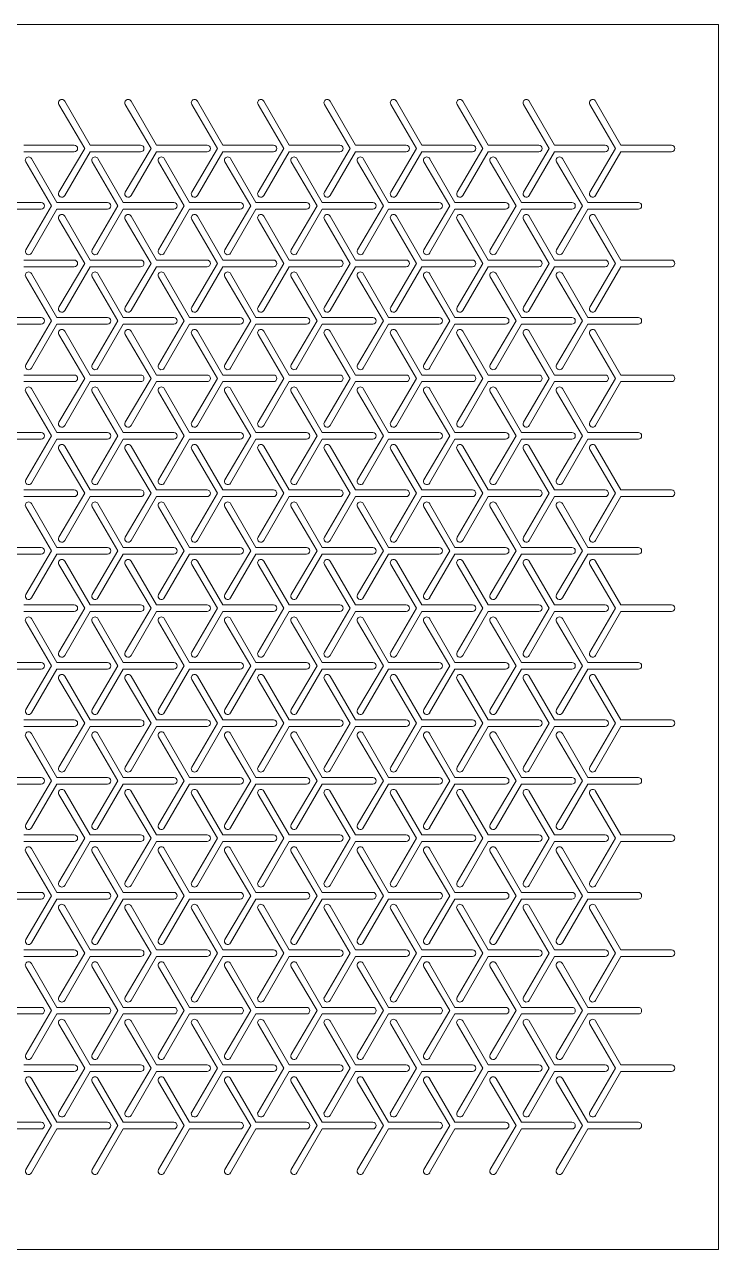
# Model space of a CAD drawing. Header units: metres. Extents: x 0 to 205, y 0 to 185.
# Drawn here: x 100.4 to 205, y 0 to 184.5 of the extents above; entities that cross this region are included whole.
import ezdxf

# ---------------------------------------------------------------- set-up
doc = ezdxf.new("R2010")
doc.units = ezdxf.units.M
doc.layers.add('TOP', color=1, linetype='Continuous', lineweight=0)

msp = doc.modelspace()

# ---------------------------------------------------------------- linework, layer by layer
at = {"layer": 'TOP'}
for p, q in [((0, 184.54), (205, 184.54)), ((205, 184.54), (205, 0)), ((105.61, 172.5), (109.5, 165.88)), ((110.29, 166.38), (106.47, 173)), ((115.61, 172.5), (119.5, 165.88)), ((120.29, 166.38), (116.47, 173)), ((125.61, 172.5), (129.5, 165.88)), ((130.29, 166.38), (126.47, 173)), ((135.61, 172.5), (139.5, 165.88)), ((140.29, 166.38), (136.47, 173)), ((145.61, 172.5), (149.5, 165.88)), ((150.29, 166.38), (146.47, 173)), ((155.61, 172.5), (159.5, 165.88)), ((160.29, 166.38), (156.47, 173)), ((165.61, 172.5), (169.5, 165.88)), ((170.29, 166.38), (166.47, 173)), ((175.61, 172.5), (179.5, 165.88)), ((180.29, 166.38), (176.47, 173)), ((185.61, 172.5), (189.5, 165.88)), ((190.29, 166.38), (186.47, 173)), ((107.92, 166.38), (100.29, 166.38)), ((117.92, 166.38), (110.29, 166.38)), ((127.92, 166.38), (120.29, 166.38)), ((137.92, 166.38), (130.29, 166.38)), ((147.92, 166.38), (140.29, 166.38)), ((157.92, 166.38), (150.29, 166.38)), ((167.92, 166.38), (160.29, 166.38)), ((177.92, 166.38), (170.29, 166.38)), ((187.92, 166.38), (180.29, 166.38)), ((197.92, 166.38), (190.29, 166.38)), ((100.29, 165.38), (107.92, 165.38)), ((105.29, 157.72), (101.47, 164.34)), ((109.5, 165.88), (105.61, 159.27)), ((106.47, 158.77), (110.29, 165.38)), ((110.29, 165.38), (117.92, 165.38)), ((115.29, 157.72), (111.47, 164.34)), ((119.5, 165.88), (115.61, 159.27)), ((116.47, 158.77), (120.29, 165.38)), ((120.29, 165.38), (127.92, 165.38)), ((125.29, 157.72), (121.47, 164.34)), ((129.5, 165.88), (125.61, 159.27)), ((126.47, 158.77), (130.29, 165.38)), ((130.29, 165.38), (137.92, 165.38)), ((135.29, 157.72), (131.47, 164.34)), ((139.5, 165.88), (135.61, 159.27)), ((136.47, 158.77), (140.29, 165.38)), ((140.29, 165.38), (147.92, 165.38)), ((145.29, 157.72), (141.47, 164.34)), ((149.5, 165.88), (145.61, 159.27)), ((146.47, 158.77), (150.29, 165.38)), ((150.29, 165.38), (157.92, 165.38)), ((155.29, 157.72), (151.47, 164.34)), ((159.5, 165.88), (155.61, 159.27)), ((156.47, 158.77), (160.29, 165.38)), ((160.29, 165.38), (167.92, 165.38)), ((165.29, 157.72), (161.47, 164.34)), ((169.5, 165.88), (165.61, 159.27)), ((166.47, 158.77), (170.29, 165.38)), ((170.29, 165.38), (177.92, 165.38)), ((175.29, 157.72), (171.47, 164.34)), ((179.5, 165.88), (175.61, 159.27)), ((176.47, 158.77), (180.29, 165.38)), ((180.29, 165.38), (187.92, 165.38)), ((185.29, 157.72), (181.47, 164.34)), ((189.5, 165.88), (185.61, 159.27)), ((186.47, 158.77), (190.29, 165.38)), ((190.29, 165.38), (197.92, 165.38)), ((100.61, 163.84), (104.5, 157.22)), ((110.61, 163.84), (114.5, 157.22)), ((120.61, 163.84), (124.5, 157.22)), ((130.61, 163.84), (134.5, 157.22)), ((140.61, 163.84), (144.5, 157.22)), ((150.61, 163.84), (154.5, 157.22)), ((160.61, 163.84), (164.5, 157.22)), ((170.61, 163.84), (174.5, 157.22)), ((180.61, 163.84), (184.5, 157.22)), ((102.92, 157.72), (95.29, 157.72)), ((104.5, 157.22), (100.61, 150.61)), ((112.92, 157.72), (105.29, 157.72)), ((114.5, 157.22), (110.61, 150.61)), ((122.92, 157.72), (115.29, 157.72)), ((124.5, 157.22), (120.61, 150.61)), ((132.92, 157.72), (125.29, 157.72)), ((134.5, 157.22), (130.61, 150.61)), ((142.92, 157.72), (135.29, 157.72)), ((144.5, 157.22), (140.61, 150.61)), ((152.92, 157.72), (145.29, 157.72)), ((154.5, 157.22), (150.61, 150.61)), ((162.92, 157.72), (155.29, 157.72)), ((164.5, 157.22), (160.61, 150.61)), ((172.92, 157.72), (165.29, 157.72)), ((174.5, 157.22), (170.61, 150.61)), ((182.92, 157.72), (175.29, 157.72)), ((184.5, 157.22), (180.61, 150.61)), ((192.92, 157.72), (185.29, 157.72)), ((95.29, 156.72), (102.92, 156.72)), ((101.47, 150.11), (105.29, 156.72)), ((105.29, 156.72), (112.92, 156.72)), ((105.61, 155.18), (109.5, 148.56)), ((110.29, 149.06), (106.47, 155.68)), ((111.47, 150.11), (115.29, 156.72)), ((115.29, 156.72), (122.92, 156.72)), ((115.61, 155.18), (119.5, 148.56)), ((120.29, 149.06), (116.47, 155.68)), ((121.47, 150.11), (125.29, 156.72)), ((125.29, 156.72), (132.92, 156.72)), ((125.61, 155.18), (129.5, 148.56)), ((130.29, 149.06), (126.47, 155.68)), ((131.47, 150.11), (135.29, 156.72)), ((135.29, 156.72), (142.92, 156.72)), ((135.61, 155.18), (139.5, 148.56)), ((140.29, 149.06), (136.47, 155.68)), ((141.47, 150.11), (145.29, 156.72)), ((145.29, 156.72), (152.92, 156.72)), ((145.61, 155.18), (149.5, 148.56)), ((150.29, 149.06), (146.47, 155.68)), ((151.47, 150.11), (155.29, 156.72)), ((155.29, 156.72), (162.92, 156.72)), ((155.61, 155.18), (159.5, 148.56)), ((160.29, 149.06), (156.47, 155.68)), ((161.47, 150.11), (165.29, 156.72)), ((165.29, 156.72), (172.92, 156.72)), ((165.61, 155.18), (169.5, 148.56)), ((170.29, 149.06), (166.47, 155.68)), ((171.47, 150.11), (175.29, 156.72)), ((175.29, 156.72), (182.92, 156.72)), ((175.61, 155.18), (179.5, 148.56)), ((180.29, 149.06), (176.47, 155.68)), ((181.47, 150.11), (185.29, 156.72)), ((185.29, 156.72), (192.92, 156.72)), ((185.61, 155.18), (189.5, 148.56)), ((190.29, 149.06), (186.47, 155.68)), ((107.92, 149.06), (100.29, 149.06)), ((100.29, 148.06), (107.92, 148.06)), ((109.5, 148.56), (105.61, 141.95)), ((106.47, 141.45), (110.29, 148.06)), ((117.92, 149.06), (110.29, 149.06)), ((110.29, 148.06), (117.92, 148.06)), ((119.5, 148.56), (115.61, 141.95)), ((116.47, 141.45), (120.29, 148.06)), ((127.92, 149.06), (120.29, 149.06)), ((120.29, 148.06), (127.92, 148.06)), ((129.5, 148.56), (125.61, 141.95)), ((126.47, 141.45), (130.29, 148.06)), ((137.92, 149.06), (130.29, 149.06)), ((130.29, 148.06), (137.92, 148.06)), ((139.5, 148.56), (135.61, 141.95)), ((136.47, 141.45), (140.29, 148.06)), ((147.92, 149.06), (140.29, 149.06)), ((140.29, 148.06), (147.92, 148.06)), ((149.5, 148.56), (145.61, 141.95)), ((146.47, 141.45), (150.29, 148.06)), ((157.92, 149.06), (150.29, 149.06)), ((150.29, 148.06), (157.92, 148.06)), ((159.5, 148.56), (155.61, 141.95)), ((156.47, 141.45), (160.29, 148.06)), ((167.92, 149.06), (160.29, 149.06)), ((160.29, 148.06), (167.92, 148.06)), ((169.5, 148.56), (165.61, 141.95)), ((166.47, 141.45), (170.29, 148.06)), ((177.92, 149.06), (170.29, 149.06)), ((170.29, 148.06), (177.92, 148.06)), ((179.5, 148.56), (175.61, 141.95)), ((176.47, 141.45), (180.29, 148.06)), ((187.92, 149.06), (180.29, 149.06)), ((180.29, 148.06), (187.92, 148.06)), ((189.5, 148.56), (185.61, 141.95)), ((186.47, 141.45), (190.29, 148.06)), ((197.92, 149.06), (190.29, 149.06)), ((190.29, 148.06), (197.92, 148.06)), ((100.61, 146.52), (104.5, 139.9)), ((105.29, 140.4), (101.47, 147.02)), ((110.61, 146.52), (114.5, 139.9)), ((115.29, 140.4), (111.47, 147.02)), ((120.61, 146.52), (124.5, 139.9)), ((125.29, 140.4), (121.47, 147.02)), ((130.61, 146.52), (134.5, 139.9)), ((135.29, 140.4), (131.47, 147.02)), ((140.61, 146.52), (144.5, 139.9)), ((145.29, 140.4), (141.47, 147.02)), ((150.61, 146.52), (154.5, 139.9)), ((155.29, 140.4), (151.47, 147.02)), ((160.61, 146.52), (164.5, 139.9)), ((165.29, 140.4), (161.47, 147.02)), ((170.61, 146.52), (174.5, 139.9)), ((175.29, 140.4), (171.47, 147.02)), ((180.61, 146.52), (184.5, 139.9)), ((185.29, 140.4), (181.47, 147.02)), ((102.92, 140.4), (95.29, 140.4)), ((112.92, 140.4), (105.29, 140.4)), ((122.92, 140.4), (115.29, 140.4)), ((132.92, 140.4), (125.29, 140.4)), ((142.92, 140.4), (135.29, 140.4)), ((152.92, 140.4), (145.29, 140.4)), ((162.92, 140.4), (155.29, 140.4)), ((172.92, 140.4), (165.29, 140.4)), ((182.92, 140.4), (175.29, 140.4)), ((192.92, 140.4), (185.29, 140.4)), ((95.29, 139.4), (102.92, 139.4)), ((104.5, 139.9), (100.61, 133.29)), ((101.47, 132.79), (105.29, 139.4)), ((105.29, 139.4), (112.92, 139.4)), ((114.5, 139.9), (110.61, 133.29)), ((111.47, 132.79), (115.29, 139.4)), ((115.29, 139.4), (122.92, 139.4)), ((124.5, 139.9), (120.61, 133.29)), ((121.47, 132.79), (125.29, 139.4)), ((125.29, 139.4), (132.92, 139.4)), ((134.5, 139.9), (130.61, 133.29)), ((131.47, 132.79), (135.29, 139.4)), ((135.29, 139.4), (142.92, 139.4)), ((144.5, 139.9), (140.61, 133.29)), ((141.47, 132.79), (145.29, 139.4)), ((145.29, 139.4), (152.92, 139.4)), ((154.5, 139.9), (150.61, 133.29)), ((151.47, 132.79), (155.29, 139.4)), ((155.29, 139.4), (162.92, 139.4)), ((164.5, 139.9), (160.61, 133.29)), ((161.47, 132.79), (165.29, 139.4)), ((165.29, 139.4), (172.92, 139.4)), ((174.5, 139.9), (170.61, 133.29)), ((171.47, 132.79), (175.29, 139.4)), ((175.29, 139.4), (182.92, 139.4)), ((184.5, 139.9), (180.61, 133.29)), ((181.47, 132.79), (185.29, 139.4)), ((185.29, 139.4), (192.92, 139.4)), ((105.61, 137.85), (109.5, 131.24)), ((110.29, 131.74), (106.47, 138.35)), ((115.61, 137.85), (119.5, 131.24)), ((120.29, 131.74), (116.47, 138.35)), ((125.61, 137.85), (129.5, 131.24)), ((130.29, 131.74), (126.47, 138.35)), ((135.61, 137.85), (139.5, 131.24)), ((140.29, 131.74), (136.47, 138.35)), ((145.61, 137.85), (149.5, 131.24)), ((150.29, 131.74), (146.47, 138.35)), ((155.61, 137.85), (159.5, 131.24)), ((160.29, 131.74), (156.47, 138.35)), ((165.61, 137.85), (169.5, 131.24)), ((170.29, 131.74), (166.47, 138.35)), ((175.61, 137.85), (179.5, 131.24)), ((180.29, 131.74), (176.47, 138.35)), ((185.61, 137.85), (189.5, 131.24)), ((190.29, 131.74), (186.47, 138.35)), ((107.92, 131.74), (100.29, 131.74)), ((109.5, 131.24), (105.61, 124.63)), ((117.92, 131.74), (110.29, 131.74)), ((119.5, 131.24), (115.61, 124.63)), ((127.92, 131.74), (120.29, 131.74)), ((129.5, 131.24), (125.61, 124.63)), ((137.92, 131.74), (130.29, 131.74)), ((139.5, 131.24), (135.61, 124.63)), ((147.92, 131.74), (140.29, 131.74)), ((149.5, 131.24), (145.61, 124.63)), ((157.92, 131.74), (150.29, 131.74)), ((159.5, 131.24), (155.61, 124.63)), ((167.92, 131.74), (160.29, 131.74)), ((169.5, 131.24), (165.61, 124.63)), ((177.92, 131.74), (170.29, 131.74)), ((179.5, 131.24), (175.61, 124.63)), ((187.92, 131.74), (180.29, 131.74)), ((189.5, 131.24), (185.61, 124.63)), ((197.92, 131.74), (190.29, 131.74)), ((100.29, 130.74), (107.92, 130.74)), ((100.61, 129.19), (104.5, 122.58)), ((105.29, 123.08), (101.47, 129.69)), ((106.47, 124.13), (110.29, 130.74)), ((110.29, 130.74), (117.92, 130.74)), ((110.61, 129.19), (114.5, 122.58)), ((115.29, 123.08), (111.47, 129.69)), ((116.47, 124.13), (120.29, 130.74)), ((120.29, 130.74), (127.92, 130.74)), ((120.61, 129.19), (124.5, 122.58)), ((125.29, 123.08), (121.47, 129.69)), ((126.47, 124.13), (130.29, 130.74)), ((130.29, 130.74), (137.92, 130.74)), ((130.61, 129.19), (134.5, 122.58)), ((135.29, 123.08), (131.47, 129.69)), ((136.47, 124.13), (140.29, 130.74)), ((140.29, 130.74), (147.92, 130.74)), ((140.61, 129.19), (144.5, 122.58)), ((145.29, 123.08), (141.47, 129.69)), ((146.47, 124.13), (150.29, 130.74)), ((150.29, 130.74), (157.92, 130.74)), ((150.61, 129.19), (154.5, 122.58)), ((155.29, 123.08), (151.47, 129.69)), ((156.47, 124.13), (160.29, 130.74)), ((160.29, 130.74), (167.92, 130.74)), ((160.61, 129.19), (164.5, 122.58)), ((165.29, 123.08), (161.47, 129.69)), ((166.47, 124.13), (170.29, 130.74)), ((170.29, 130.74), (177.92, 130.74)), ((170.61, 129.19), (174.5, 122.58)), ((175.29, 123.08), (171.47, 129.69)), ((176.47, 124.13), (180.29, 130.74)), ((180.29, 130.74), (187.92, 130.74)), ((180.61, 129.19), (184.5, 122.58)), ((185.29, 123.08), (181.47, 129.69)), ((186.47, 124.13), (190.29, 130.74)), ((190.29, 130.74), (197.92, 130.74)), ((102.92, 123.08), (95.29, 123.08)), ((95.29, 122.08), (102.92, 122.08)), ((104.5, 122.58), (100.61, 115.97)), ((101.47, 115.47), (105.29, 122.08)), ((112.92, 123.08), (105.29, 123.08)), ((105.29, 122.08), (112.92, 122.08)), ((114.5, 122.58), (110.61, 115.97)), ((111.47, 115.47), (115.29, 122.08)), ((122.92, 123.08), (115.29, 123.08)), ((115.29, 122.08), (122.92, 122.08)), ((124.5, 122.58), (120.61, 115.97)), ((121.47, 115.47), (125.29, 122.08)), ((132.92, 123.08), (125.29, 123.08)), ((125.29, 122.08), (132.92, 122.08)), ((134.5, 122.58), (130.61, 115.97)), ((131.47, 115.47), (135.29, 122.08)), ((142.92, 123.08), (135.29, 123.08)), ((135.29, 122.08), (142.92, 122.08)), ((144.5, 122.58), (140.61, 115.97)), ((141.47, 115.47), (145.29, 122.08)), ((152.92, 123.08), (145.29, 123.08)), ((145.29, 122.08), (152.92, 122.08)), ((154.5, 122.58), (150.61, 115.97)), ((151.47, 115.47), (155.29, 122.08)), ((162.92, 123.08), (155.29, 123.08)), ((155.29, 122.08), (162.92, 122.08)), ((164.5, 122.58), (160.61, 115.97)), ((161.47, 115.47), (165.29, 122.08)), ((172.92, 123.08), (165.29, 123.08)), ((165.29, 122.08), (172.92, 122.08)), ((174.5, 122.58), (170.61, 115.97)), ((171.47, 115.47), (175.29, 122.08)), ((182.92, 123.08), (175.29, 123.08)), ((175.29, 122.08), (182.92, 122.08)), ((184.5, 122.58), (180.61, 115.97)), ((181.47, 115.47), (185.29, 122.08)), ((192.92, 123.08), (185.29, 123.08)), ((185.29, 122.08), (192.92, 122.08)), ((105.61, 120.53), (109.5, 113.92)), ((110.29, 114.42), (106.47, 121.03)), ((115.61, 120.53), (119.5, 113.92)), ((120.29, 114.42), (116.47, 121.03)), ((125.61, 120.53), (129.5, 113.92)), ((130.29, 114.42), (126.47, 121.03)), ((135.61, 120.53), (139.5, 113.92)), ((140.29, 114.42), (136.47, 121.03)), ((145.61, 120.53), (149.5, 113.92)), ((150.29, 114.42), (146.47, 121.03)), ((155.61, 120.53), (159.5, 113.92)), ((160.29, 114.42), (156.47, 121.03)), ((165.61, 120.53), (169.5, 113.92)), ((170.29, 114.42), (166.47, 121.03)), ((175.61, 120.53), (179.5, 113.92)), ((180.29, 114.42), (176.47, 121.03)), ((185.61, 120.53), (189.5, 113.92)), ((190.29, 114.42), (186.47, 121.03)), ((107.92, 114.42), (100.29, 114.42)), ((117.92, 114.42), (110.29, 114.42)), ((127.92, 114.42), (120.29, 114.42)), ((137.92, 114.42), (130.29, 114.42)), ((147.92, 114.42), (140.29, 114.42)), ((157.92, 114.42), (150.29, 114.42)), ((167.92, 114.42), (160.29, 114.42)), ((177.92, 114.42), (170.29, 114.42)), ((187.92, 114.42), (180.29, 114.42)), ((197.92, 114.42), (190.29, 114.42)), ((100.29, 113.42), (107.92, 113.42)), ((109.5, 113.92), (105.61, 107.31)), ((106.47, 106.81), (110.29, 113.42)), ((110.29, 113.42), (117.92, 113.42)), ((119.5, 113.92), (115.61, 107.31)), ((116.47, 106.81), (120.29, 113.42)), ((120.29, 113.42), (127.92, 113.42)), ((129.5, 113.92), (125.61, 107.31)), ((126.47, 106.81), (130.29, 113.42)), ((130.29, 113.42), (137.92, 113.42)), ((139.5, 113.92), (135.61, 107.31)), ((136.47, 106.81), (140.29, 113.42)), ((140.29, 113.42), (147.92, 113.42)), ((149.5, 113.92), (145.61, 107.31)), ((146.47, 106.81), (150.29, 113.42)), ((150.29, 113.42), (157.92, 113.42)), ((159.5, 113.92), (155.61, 107.31)), ((156.47, 106.81), (160.29, 113.42)), ((160.29, 113.42), (167.92, 113.42)), ((169.5, 113.92), (165.61, 107.31)), ((166.47, 106.81), (170.29, 113.42)), ((170.29, 113.42), (177.92, 113.42)), ((179.5, 113.92), (175.61, 107.31)), ((176.47, 106.81), (180.29, 113.42)), ((180.29, 113.42), (187.92, 113.42)), ((189.5, 113.92), (185.61, 107.31)), ((186.47, 106.81), (190.29, 113.42)), ((190.29, 113.42), (197.92, 113.42)), ((100.61, 111.87), (104.5, 105.26)), ((105.29, 105.76), (101.47, 112.37)), ((110.61, 111.87), (114.5, 105.26)), ((115.29, 105.76), (111.47, 112.37)), ((120.61, 111.87), (124.5, 105.26)), ((125.29, 105.76), (121.47, 112.37)), ((130.61, 111.87), (134.5, 105.26)), ((135.29, 105.76), (131.47, 112.37)), ((140.61, 111.87), (144.5, 105.26)), ((145.29, 105.76), (141.47, 112.37)), ((150.61, 111.87), (154.5, 105.26)), ((155.29, 105.76), (151.47, 112.37)), ((160.61, 111.87), (164.5, 105.26)), ((165.29, 105.76), (161.47, 112.37)), ((170.61, 111.87), (174.5, 105.26)), ((175.29, 105.76), (171.47, 112.37)), ((180.61, 111.87), (184.5, 105.26)), ((185.29, 105.76), (181.47, 112.37)), ((102.92, 105.76), (95.29, 105.76)), ((104.5, 105.26), (100.61, 98.65)), ((112.92, 105.76), (105.29, 105.76)), ((114.5, 105.26), (110.61, 98.65)), ((122.92, 105.76), (115.29, 105.76)), ((124.5, 105.26), (120.61, 98.65)), ((132.92, 105.76), (125.29, 105.76)), ((134.5, 105.26), (130.61, 98.65)), ((142.92, 105.76), (135.29, 105.76)), ((144.5, 105.26), (140.61, 98.65)), ((152.92, 105.76), (145.29, 105.76)), ((154.5, 105.26), (150.61, 98.65)), ((162.92, 105.76), (155.29, 105.76)), ((164.5, 105.26), (160.61, 98.65)), ((172.92, 105.76), (165.29, 105.76)), ((174.5, 105.26), (170.61, 98.65)), ((182.92, 105.76), (175.29, 105.76)), ((184.5, 105.26), (180.61, 98.65)), ((192.92, 105.76), (185.29, 105.76)), ((95.29, 104.76), (102.92, 104.76)), ((101.47, 98.15), (105.29, 104.76)), ((105.29, 104.76), (112.92, 104.76)), ((110.29, 97.1), (106.47, 103.71)), ((111.47, 98.15), (115.29, 104.76)), ((115.29, 104.76), (122.92, 104.76)), ((120.29, 97.1), (116.47, 103.71)), ((121.47, 98.15), (125.29, 104.76)), ((125.29, 104.76), (132.92, 104.76)), ((130.29, 97.1), (126.47, 103.71)), ((131.47, 98.15), (135.29, 104.76)), ((135.29, 104.76), (142.92, 104.76)), ((140.29, 97.1), (136.47, 103.71)), ((141.47, 98.15), (145.29, 104.76)), ((145.29, 104.76), (152.92, 104.76)), ((150.29, 97.1), (146.47, 103.71)), ((151.47, 98.15), (155.29, 104.76)), ((155.29, 104.76), (162.92, 104.76)), ((160.29, 97.1), (156.47, 103.71)), ((161.47, 98.15), (165.29, 104.76)), ((165.29, 104.76), (172.92, 104.76)), ((170.29, 97.1), (166.47, 103.71)), ((171.47, 98.15), (175.29, 104.76)), ((175.29, 104.76), (182.92, 104.76)), ((180.29, 97.1), (176.47, 103.71)), ((181.47, 98.15), (185.29, 104.76)), ((185.29, 104.76), (192.92, 104.76)), ((190.29, 97.1), (186.47, 103.71)), ((105.61, 103.21), (109.5, 96.6)), ((115.61, 103.21), (119.5, 96.6)), ((125.61, 103.21), (129.5, 96.6)), ((135.61, 103.21), (139.5, 96.6)), ((145.61, 103.21), (149.5, 96.6)), ((155.61, 103.21), (159.5, 96.6)), ((165.61, 103.21), (169.5, 96.6)), ((175.61, 103.21), (179.5, 96.6)), ((185.61, 103.21), (189.5, 96.6)), ((107.92, 97.1), (100.29, 97.1)), ((100.29, 96.1), (107.92, 96.1)), ((109.5, 96.6), (105.61, 89.99)), ((106.47, 89.49), (110.29, 96.1)), ((117.92, 97.1), (110.29, 97.1)), ((110.29, 96.1), (117.92, 96.1)), ((119.5, 96.6), (115.61, 89.99)), ((116.47, 89.49), (120.29, 96.1)), ((127.92, 97.1), (120.29, 97.1)), ((120.29, 96.1), (127.92, 96.1)), ((129.5, 96.6), (125.61, 89.99)), ((126.47, 89.49), (130.29, 96.1)), ((137.92, 97.1), (130.29, 97.1)), ((130.29, 96.1), (137.92, 96.1)), ((139.5, 96.6), (135.61, 89.99)), ((136.47, 89.49), (140.29, 96.1)), ((147.92, 97.1), (140.29, 97.1)), ((140.29, 96.1), (147.92, 96.1)), ((149.5, 96.6), (145.61, 89.99)), ((146.47, 89.49), (150.29, 96.1)), ((157.92, 97.1), (150.29, 97.1)), ((150.29, 96.1), (157.92, 96.1)), ((159.5, 96.6), (155.61, 89.99)), ((156.47, 89.49), (160.29, 96.1)), ((167.92, 97.1), (160.29, 97.1)), ((160.29, 96.1), (167.92, 96.1)), ((169.5, 96.6), (165.61, 89.99)), ((166.47, 89.49), (170.29, 96.1)), ((177.92, 97.1), (170.29, 97.1)), ((170.29, 96.1), (177.92, 96.1)), ((179.5, 96.6), (175.61, 89.99)), ((176.47, 89.49), (180.29, 96.1)), ((187.92, 97.1), (180.29, 97.1)), ((180.29, 96.1), (187.92, 96.1)), ((189.5, 96.6), (185.61, 89.99)), ((186.47, 89.49), (190.29, 96.1)), ((197.92, 97.1), (190.29, 97.1)), ((190.29, 96.1), (197.92, 96.1)), ((100.61, 94.55), (104.5, 87.94)), ((105.29, 88.44), (101.47, 95.05)), ((110.61, 94.55), (114.5, 87.94)), ((115.29, 88.44), (111.47, 95.05)), ((120.61, 94.55), (124.5, 87.94)), ((125.29, 88.44), (121.47, 95.05)), ((130.61, 94.55), (134.5, 87.94)), ((135.29, 88.44), (131.47, 95.05)), ((140.61, 94.55), (144.5, 87.94)), ((145.29, 88.44), (141.47, 95.05)), ((150.61, 94.55), (154.5, 87.94)), ((155.29, 88.44), (151.47, 95.05)), ((160.61, 94.55), (164.5, 87.94)), ((165.29, 88.44), (161.47, 95.05)), ((170.61, 94.55), (174.5, 87.94)), ((175.29, 88.44), (171.47, 95.05)), ((180.61, 94.55), (184.5, 87.94)), ((185.29, 88.44), (181.47, 95.05)), ((102.92, 88.44), (95.29, 88.44)), ((95.29, 87.44), (102.92, 87.44)), ((104.5, 87.94), (100.61, 81.33)), ((101.47, 80.83), (105.29, 87.44)), ((112.92, 88.44), (105.29, 88.44)), ((105.29, 87.44), (112.92, 87.44)), ((114.5, 87.94), (110.61, 81.33)), ((111.47, 80.83), (115.29, 87.44)), ((122.92, 88.44), (115.29, 88.44)), ((115.29, 87.44), (122.92, 87.44)), ((124.5, 87.94), (120.61, 81.33)), ((121.47, 80.83), (125.29, 87.44)), ((132.92, 88.44), (125.29, 88.44)), ((125.29, 87.44), (132.92, 87.44)), ((134.5, 87.94), (130.61, 81.33)), ((131.47, 80.83), (135.29, 87.44)), ((142.92, 88.44), (135.29, 88.44)), ((135.29, 87.44), (142.92, 87.44)), ((144.5, 87.94), (140.61, 81.33)), ((141.47, 80.83), (145.29, 87.44)), ((152.92, 88.44), (145.29, 88.44)), ((145.29, 87.44), (152.92, 87.44)), ((154.5, 87.94), (150.61, 81.33)), ((151.47, 80.83), (155.29, 87.44)), ((162.92, 88.44), (155.29, 88.44)), ((155.29, 87.44), (162.92, 87.44)), ((164.5, 87.94), (160.61, 81.33)), ((161.47, 80.83), (165.29, 87.44)), ((172.92, 88.44), (165.29, 88.44)), ((165.29, 87.44), (172.92, 87.44)), ((174.5, 87.94), (170.61, 81.33)), ((171.47, 80.83), (175.29, 87.44)), ((182.92, 88.44), (175.29, 88.44)), ((175.29, 87.44), (182.92, 87.44)), ((184.5, 87.94), (180.61, 81.33)), ((181.47, 80.83), (185.29, 87.44)), ((192.92, 88.44), (185.29, 88.44)), ((185.29, 87.44), (192.92, 87.44)), ((105.61, 85.89), (109.5, 79.28)), ((110.29, 79.78), (106.47, 86.39)), ((115.61, 85.89), (119.5, 79.28)), ((120.29, 79.78), (116.47, 86.39)), ((125.61, 85.89), (129.5, 79.28)), ((130.29, 79.78), (126.47, 86.39)), ((135.61, 85.89), (139.5, 79.28)), ((140.29, 79.78), (136.47, 86.39)), ((145.61, 85.89), (149.5, 79.28)), ((150.29, 79.78), (146.47, 86.39)), ((155.61, 85.89), (159.5, 79.28)), ((160.29, 79.78), (156.47, 86.39)), ((165.61, 85.89), (169.5, 79.28)), ((170.29, 79.78), (166.47, 86.39)), ((175.61, 85.89), (179.5, 79.28)), ((180.29, 79.78), (176.47, 86.39)), ((185.61, 85.89), (189.5, 79.28)), ((190.29, 79.78), (186.47, 86.39)), ((107.92, 79.78), (100.29, 79.78)), ((117.92, 79.78), (110.29, 79.78)), ((127.92, 79.78), (120.29, 79.78)), ((137.92, 79.78), (130.29, 79.78)), ((147.92, 79.78), (140.29, 79.78)), ((157.92, 79.78), (150.29, 79.78)), ((167.92, 79.78), (160.29, 79.78)), ((177.92, 79.78), (170.29, 79.78)), ((187.92, 79.78), (180.29, 79.78)), ((197.92, 79.78), (190.29, 79.78)), ((100.29, 78.78), (107.92, 78.78)), ((105.29, 71.12), (101.47, 77.73)), ((109.5, 79.28), (105.61, 72.67)), ((106.47, 72.17), (110.29, 78.78)), ((110.29, 78.78), (117.92, 78.78)), ((115.29, 71.12), (111.47, 77.73)), ((119.5, 79.28), (115.61, 72.67)), ((116.47, 72.17), (120.29, 78.78)), ((120.29, 78.78), (127.92, 78.78)), ((125.29, 71.12), (121.47, 77.73)), ((129.5, 79.28), (125.61, 72.67)), ((126.47, 72.17), (130.29, 78.78)), ((130.29, 78.78), (137.92, 78.78)), ((135.29, 71.12), (131.47, 77.73)), ((139.5, 79.28), (135.61, 72.67)), ((136.47, 72.17), (140.29, 78.78)), ((140.29, 78.78), (147.92, 78.78)), ((145.29, 71.12), (141.47, 77.73)), ((149.5, 79.28), (145.61, 72.67)), ((146.47, 72.17), (150.29, 78.78)), ((150.29, 78.78), (157.92, 78.78)), ((155.29, 71.12), (151.47, 77.73)), ((159.5, 79.28), (155.61, 72.67)), ((156.47, 72.17), (160.29, 78.78)), ((160.29, 78.78), (167.92, 78.78)), ((165.29, 71.12), (161.47, 77.73)), ((169.5, 79.28), (165.61, 72.67)), ((166.47, 72.17), (170.29, 78.78)), ((170.29, 78.78), (177.92, 78.78)), ((175.29, 71.12), (171.47, 77.73)), ((179.5, 79.28), (175.61, 72.67)), ((176.47, 72.17), (180.29, 78.78)), ((180.29, 78.78), (187.92, 78.78)), ((185.29, 71.12), (181.47, 77.73)), ((189.5, 79.28), (185.61, 72.67)), ((186.47, 72.17), (190.29, 78.78)), ((190.29, 78.78), (197.92, 78.78)), ((100.61, 77.23), (104.5, 70.62)), ((110.61, 77.23), (114.5, 70.62)), ((120.61, 77.23), (124.5, 70.62)), ((130.61, 77.23), (134.5, 70.62)), ((140.61, 77.23), (144.5, 70.62)), ((150.61, 77.23), (154.5, 70.62)), ((160.61, 77.23), (164.5, 70.62)), ((170.61, 77.23), (174.5, 70.62)), ((180.61, 77.23), (184.5, 70.62)), ((102.92, 71.12), (95.29, 71.12)), ((104.5, 70.62), (100.61, 64.01)), ((112.92, 71.12), (105.29, 71.12)), ((114.5, 70.62), (110.61, 64.01)), ((122.92, 71.12), (115.29, 71.12)), ((124.5, 70.62), (120.61, 64.01)), ((132.92, 71.12), (125.29, 71.12)), ((134.5, 70.62), (130.61, 64.01)), ((142.92, 71.12), (135.29, 71.12)), ((144.5, 70.62), (140.61, 64.01)), ((152.92, 71.12), (145.29, 71.12)), ((154.5, 70.62), (150.61, 64.01)), ((162.92, 71.12), (155.29, 71.12)), ((164.5, 70.62), (160.61, 64.01)), ((172.92, 71.12), (165.29, 71.12)), ((174.5, 70.62), (170.61, 64.01)), ((182.92, 71.12), (175.29, 71.12)), ((184.5, 70.62), (180.61, 64.01)), ((192.92, 71.12), (185.29, 71.12)), ((95.29, 70.12), (102.92, 70.12)), ((101.47, 63.51), (105.29, 70.12)), ((105.29, 70.12), (112.92, 70.12)), ((105.61, 68.57), (109.5, 61.96)), ((110.29, 62.46), (106.47, 69.07)), ((111.47, 63.51), (115.29, 70.12)), ((115.29, 70.12), (122.92, 70.12)), ((115.61, 68.57), (119.5, 61.96)), ((120.29, 62.46), (116.47, 69.07)), ((121.47, 63.51), (125.29, 70.12)), ((125.29, 70.12), (132.92, 70.12)), ((125.61, 68.57), (129.5, 61.96)), ((130.29, 62.46), (126.47, 69.07)), ((131.47, 63.51), (135.29, 70.12)), ((135.29, 70.12), (142.92, 70.12)), ((135.61, 68.57), (139.5, 61.96)), ((140.29, 62.46), (136.47, 69.07)), ((141.47, 63.51), (145.29, 70.12)), ((145.29, 70.12), (152.92, 70.12)), ((145.61, 68.57), (149.5, 61.96)), ((150.29, 62.46), (146.47, 69.07)), ((151.47, 63.51), (155.29, 70.12)), ((155.29, 70.12), (162.92, 70.12)), ((155.61, 68.57), (159.5, 61.96)), ((160.29, 62.46), (156.47, 69.07)), ((161.47, 63.51), (165.29, 70.12)), ((165.29, 70.12), (172.92, 70.12)), ((165.61, 68.57), (169.5, 61.96)), ((170.29, 62.46), (166.47, 69.07)), ((171.47, 63.51), (175.29, 70.12)), ((175.29, 70.12), (182.92, 70.12)), ((175.61, 68.57), (179.5, 61.96)), ((180.29, 62.46), (176.47, 69.07)), ((181.47, 63.51), (185.29, 70.12)), ((185.29, 70.12), (192.92, 70.12)), ((185.61, 68.57), (189.5, 61.96)), ((190.29, 62.46), (186.47, 69.07)), ((107.92, 62.46), (100.29, 62.46)), ((100.29, 61.46), (107.92, 61.46)), ((109.5, 61.96), (105.61, 55.35)), ((106.47, 54.85), (110.29, 61.46)), ((117.92, 62.46), (110.29, 62.46)), ((110.29, 61.46), (117.92, 61.46)), ((119.5, 61.96), (115.61, 55.35)), ((116.47, 54.85), (120.29, 61.46)), ((127.92, 62.46), (120.29, 62.46)), ((120.29, 61.46), (127.92, 61.46)), ((129.5, 61.96), (125.61, 55.35)), ((126.47, 54.85), (130.29, 61.46)), ((137.92, 62.46), (130.29, 62.46)), ((130.29, 61.46), (137.92, 61.46)), ((139.5, 61.96), (135.61, 55.35)), ((136.47, 54.85), (140.29, 61.46)), ((147.92, 62.46), (140.29, 62.46)), ((140.29, 61.46), (147.92, 61.46)), ((149.5, 61.96), (145.61, 55.35)), ((146.47, 54.85), (150.29, 61.46)), ((157.92, 62.46), (150.29, 62.46)), ((150.29, 61.46), (157.92, 61.46)), ((159.5, 61.96), (155.61, 55.35)), ((156.47, 54.85), (160.29, 61.46)), ((167.92, 62.46), (160.29, 62.46)), ((160.29, 61.46), (167.92, 61.46)), ((169.5, 61.96), (165.61, 55.35)), ((166.47, 54.85), (170.29, 61.46)), ((177.92, 62.46), (170.29, 62.46)), ((170.29, 61.46), (177.92, 61.46)), ((179.5, 61.96), (175.61, 55.35)), ((176.47, 54.85), (180.29, 61.46)), ((187.92, 62.46), (180.29, 62.46)), ((180.29, 61.46), (187.92, 61.46)), ((189.5, 61.96), (185.61, 55.35)), ((186.47, 54.85), (190.29, 61.46)), ((197.92, 62.46), (190.29, 62.46)), ((190.29, 61.46), (197.92, 61.46)), ((100.61, 59.91), (104.5, 53.3)), ((105.29, 53.8), (101.47, 60.41)), ((110.61, 59.91), (114.5, 53.3)), ((115.29, 53.8), (111.47, 60.41)), ((120.61, 59.91), (124.5, 53.3)), ((125.29, 53.8), (121.47, 60.41)), ((130.61, 59.91), (134.5, 53.3)), ((135.29, 53.8), (131.47, 60.41)), ((140.61, 59.91), (144.5, 53.3)), ((145.29, 53.8), (141.47, 60.41)), ((150.61, 59.91), (154.5, 53.3)), ((155.29, 53.8), (151.47, 60.41)), ((160.61, 59.91), (164.5, 53.3)), ((165.29, 53.8), (161.47, 60.41)), ((170.61, 59.91), (174.5, 53.3)), ((175.29, 53.8), (171.47, 60.41)), ((180.61, 59.91), (184.5, 53.3)), ((185.29, 53.8), (181.47, 60.41)), ((102.92, 53.8), (95.29, 53.8)), ((112.92, 53.8), (105.29, 53.8)), ((122.92, 53.8), (115.29, 53.8)), ((132.92, 53.8), (125.29, 53.8)), ((142.92, 53.8), (135.29, 53.8)), ((152.92, 53.8), (145.29, 53.8)), ((162.92, 53.8), (155.29, 53.8)), ((172.92, 53.8), (165.29, 53.8)), ((182.92, 53.8), (175.29, 53.8)), ((192.92, 53.8), (185.29, 53.8)), ((95.29, 52.8), (102.92, 52.8)), ((104.5, 53.3), (100.61, 46.69)), ((101.47, 46.19), (105.29, 52.8)), ((105.29, 52.8), (112.92, 52.8)), ((110.29, 45.14), (106.47, 51.75)), ((114.5, 53.3), (110.61, 46.69)), ((111.47, 46.19), (115.29, 52.8)), ((115.29, 52.8), (122.92, 52.8)), ((120.29, 45.14), (116.47, 51.75)), ((124.5, 53.3), (120.61, 46.69)), ((121.47, 46.19), (125.29, 52.8)), ((125.29, 52.8), (132.92, 52.8)), ((130.29, 45.14), (126.47, 51.75)), ((134.5, 53.3), (130.61, 46.69)), ((131.47, 46.19), (135.29, 52.8)), ((135.29, 52.8), (142.92, 52.8)), ((140.29, 45.14), (136.47, 51.75)), ((144.5, 53.3), (140.61, 46.69)), ((141.47, 46.19), (145.29, 52.8)), ((145.29, 52.8), (152.92, 52.8)), ((150.29, 45.14), (146.47, 51.75)), ((154.5, 53.3), (150.61, 46.69)), ((151.47, 46.19), (155.29, 52.8)), ((155.29, 52.8), (162.92, 52.8)), ((160.29, 45.14), (156.47, 51.75)), ((164.5, 53.3), (160.61, 46.69)), ((161.47, 46.19), (165.29, 52.8)), ((165.29, 52.8), (172.92, 52.8)), ((170.29, 45.14), (166.47, 51.75)), ((174.5, 53.3), (170.61, 46.69)), ((171.47, 46.19), (175.29, 52.8)), ((175.29, 52.8), (182.92, 52.8)), ((180.29, 45.14), (176.47, 51.75)), ((184.5, 53.3), (180.61, 46.69)), ((181.47, 46.19), (185.29, 52.8)), ((185.29, 52.8), (192.92, 52.8)), ((190.29, 45.14), (186.47, 51.75)), ((105.61, 51.25), (109.5, 44.64)), ((115.61, 51.25), (119.5, 44.64)), ((125.61, 51.25), (129.5, 44.64)), ((135.61, 51.25), (139.5, 44.64)), ((145.61, 51.25), (149.5, 44.64)), ((155.61, 51.25), (159.5, 44.64)), ((165.61, 51.25), (169.5, 44.64)), ((175.61, 51.25), (179.5, 44.64)), ((185.61, 51.25), (189.5, 44.64)), ((107.92, 45.14), (100.29, 45.14)), ((109.5, 44.64), (105.61, 38.03)), ((117.92, 45.14), (110.29, 45.14)), ((119.5, 44.64), (115.61, 38.03)), ((127.92, 45.14), (120.29, 45.14)), ((129.5, 44.64), (125.61, 38.03)), ((137.92, 45.14), (130.29, 45.14)), ((139.5, 44.64), (135.61, 38.03)), ((147.92, 45.14), (140.29, 45.14)), ((149.5, 44.64), (145.61, 38.03)), ((157.92, 45.14), (150.29, 45.14)), ((159.5, 44.64), (155.61, 38.03)), ((167.92, 45.14), (160.29, 45.14)), ((169.5, 44.64), (165.61, 38.03)), ((177.92, 45.14), (170.29, 45.14)), ((179.5, 44.64), (175.61, 38.03)), ((187.92, 45.14), (180.29, 45.14)), ((189.5, 44.64), (185.61, 38.03)), ((197.92, 45.14), (190.29, 45.14)), ((100.29, 44.14), (107.92, 44.14)), ((100.61, 42.59), (104.5, 35.98)), ((105.29, 36.48), (101.47, 43.09)), ((106.47, 37.53), (110.29, 44.14)), ((110.29, 44.14), (117.92, 44.14)), ((110.61, 42.59), (114.5, 35.98)), ((115.29, 36.48), (111.47, 43.09)), ((116.47, 37.53), (120.29, 44.14)), ((120.29, 44.14), (127.92, 44.14)), ((120.61, 42.59), (124.5, 35.98)), ((125.29, 36.48), (121.47, 43.09)), ((126.47, 37.53), (130.29, 44.14)), ((130.29, 44.14), (137.92, 44.14)), ((130.61, 42.59), (134.5, 35.98)), ((135.29, 36.48), (131.47, 43.09)), ((136.47, 37.53), (140.29, 44.14)), ((140.29, 44.14), (147.92, 44.14)), ((140.61, 42.59), (144.5, 35.98)), ((145.29, 36.48), (141.47, 43.09)), ((146.47, 37.53), (150.29, 44.14)), ((150.29, 44.14), (157.92, 44.14)), ((150.61, 42.59), (154.5, 35.98)), ((155.29, 36.48), (151.47, 43.09)), ((156.47, 37.53), (160.29, 44.14)), ((160.29, 44.14), (167.92, 44.14)), ((160.61, 42.59), (164.5, 35.98)), ((165.29, 36.48), (161.47, 43.09)), ((166.47, 37.53), (170.29, 44.14)), ((170.29, 44.14), (177.92, 44.14)), ((170.61, 42.59), (174.5, 35.98)), ((175.29, 36.48), (171.47, 43.09)), ((176.47, 37.53), (180.29, 44.14)), ((180.29, 44.14), (187.92, 44.14)), ((180.61, 42.59), (184.5, 35.98)), ((185.29, 36.48), (181.47, 43.09)), ((186.47, 37.53), (190.29, 44.14)), ((190.29, 44.14), (197.92, 44.14)), ((102.92, 36.48), (95.29, 36.48)), ((95.29, 35.48), (102.92, 35.48)), ((104.5, 35.98), (100.61, 29.37)), ((101.47, 28.87), (105.29, 35.48)), ((112.92, 36.48), (105.29, 36.48)), ((105.29, 35.48), (112.92, 35.48)), ((114.5, 35.98), (110.61, 29.37)), ((111.47, 28.87), (115.29, 35.48)), ((122.92, 36.48), (115.29, 36.48)), ((115.29, 35.48), (122.92, 35.48)), ((124.5, 35.98), (120.61, 29.37)), ((121.47, 28.87), (125.29, 35.48)), ((132.92, 36.48), (125.29, 36.48)), ((125.29, 35.48), (132.92, 35.48)), ((134.5, 35.98), (130.61, 29.37)), ((131.47, 28.87), (135.29, 35.48)), ((142.92, 36.48), (135.29, 36.48)), ((135.29, 35.48), (142.92, 35.48)), ((144.5, 35.98), (140.61, 29.37)), ((141.47, 28.87), (145.29, 35.48)), ((152.92, 36.48), (145.29, 36.48)), ((145.29, 35.48), (152.92, 35.48)), ((154.5, 35.98), (150.61, 29.37)), ((151.47, 28.87), (155.29, 35.48)), ((162.92, 36.48), (155.29, 36.48)), ((155.29, 35.48), (162.92, 35.48)), ((164.5, 35.98), (160.61, 29.37)), ((161.47, 28.87), (165.29, 35.48)), ((172.92, 36.48), (165.29, 36.48)), ((165.29, 35.48), (172.92, 35.48)), ((174.5, 35.98), (170.61, 29.37)), ((171.47, 28.87), (175.29, 35.48)), ((182.92, 36.48), (175.29, 36.48)), ((175.29, 35.48), (182.92, 35.48)), ((184.5, 35.98), (180.61, 29.37)), ((181.47, 28.87), (185.29, 35.48)), ((192.92, 36.48), (185.29, 36.48)), ((185.29, 35.48), (192.92, 35.48)), ((105.61, 33.93), (109.5, 27.32)), ((110.29, 27.82), (106.47, 34.43)), ((115.61, 33.93), (119.5, 27.32)), ((120.29, 27.82), (116.47, 34.43)), ((125.61, 33.93), (129.5, 27.32)), ((130.29, 27.82), (126.47, 34.43)), ((135.61, 33.93), (139.5, 27.32)), ((140.29, 27.82), (136.47, 34.43)), ((145.61, 33.93), (149.5, 27.32)), ((150.29, 27.82), (146.47, 34.43)), ((155.61, 33.93), (159.5, 27.32)), ((160.29, 27.82), (156.47, 34.43)), ((165.61, 33.93), (169.5, 27.32)), ((170.29, 27.82), (166.47, 34.43)), ((175.61, 33.93), (179.5, 27.32)), ((180.29, 27.82), (176.47, 34.43)), ((185.61, 33.93), (189.5, 27.32)), ((190.29, 27.82), (186.47, 34.43)), ((107.92, 27.82), (100.29, 27.82)), ((117.92, 27.82), (110.29, 27.82)), ((127.92, 27.82), (120.29, 27.82)), ((137.92, 27.82), (130.29, 27.82)), ((147.92, 27.82), (140.29, 27.82)), ((157.92, 27.82), (150.29, 27.82)), ((167.92, 27.82), (160.29, 27.82)), ((177.92, 27.82), (170.29, 27.82)), ((187.92, 27.82), (180.29, 27.82)), ((197.92, 27.82), (190.29, 27.82)), ((100.29, 26.82), (107.92, 26.82)), ((109.5, 27.32), (105.61, 20.71)), ((106.47, 20.21), (110.29, 26.82)), ((110.29, 26.82), (117.92, 26.82)), ((119.5, 27.32), (115.61, 20.71)), ((116.47, 20.21), (120.29, 26.82)), ((120.29, 26.82), (127.92, 26.82)), ((129.5, 27.32), (125.61, 20.71)), ((126.47, 20.21), (130.29, 26.82)), ((130.29, 26.82), (137.92, 26.82)), ((139.5, 27.32), (135.61, 20.71)), ((136.47, 20.21), (140.29, 26.82)), ((140.29, 26.82), (147.92, 26.82)), ((149.5, 27.32), (145.61, 20.71)), ((146.47, 20.21), (150.29, 26.82)), ((150.29, 26.82), (157.92, 26.82)), ((159.5, 27.32), (155.61, 20.71)), ((156.47, 20.21), (160.29, 26.82)), ((160.29, 26.82), (167.92, 26.82)), ((169.5, 27.32), (165.61, 20.71)), ((166.47, 20.21), (170.29, 26.82)), ((170.29, 26.82), (177.92, 26.82)), ((179.5, 27.32), (175.61, 20.71)), ((176.47, 20.21), (180.29, 26.82)), ((180.29, 26.82), (187.92, 26.82)), ((189.5, 27.32), (185.61, 20.71)), ((186.47, 20.21), (190.29, 26.82)), ((190.29, 26.82), (197.92, 26.82)), ((100.61, 25.27), (104.5, 18.66)), ((105.29, 19.16), (101.47, 25.77)), ((110.61, 25.27), (114.5, 18.66)), ((115.29, 19.16), (111.47, 25.77)), ((120.61, 25.27), (124.5, 18.66)), ((125.29, 19.16), (121.47, 25.77)), ((130.61, 25.27), (134.5, 18.66)), ((135.29, 19.16), (131.47, 25.77)), ((140.61, 25.27), (144.5, 18.66)), ((145.29, 19.16), (141.47, 25.77)), ((150.61, 25.27), (154.5, 18.66)), ((155.29, 19.16), (151.47, 25.77)), ((160.61, 25.27), (164.5, 18.66)), ((165.29, 19.16), (161.47, 25.77)), ((170.61, 25.27), (174.5, 18.66)), ((175.29, 19.16), (171.47, 25.77)), ((180.61, 25.27), (184.5, 18.66)), ((185.29, 19.16), (181.47, 25.77)), ((102.92, 19.16), (95.29, 19.16)), ((104.5, 18.66), (100.61, 12.05)), ((112.92, 19.16), (105.29, 19.16)), ((114.5, 18.66), (110.61, 12.05)), ((122.92, 19.16), (115.29, 19.16)), ((124.5, 18.66), (120.61, 12.05)), ((132.92, 19.16), (125.29, 19.16)), ((134.5, 18.66), (130.61, 12.05)), ((142.92, 19.16), (135.29, 19.16)), ((144.5, 18.66), (140.61, 12.05)), ((152.92, 19.16), (145.29, 19.16)), ((154.5, 18.66), (150.61, 12.05)), ((162.92, 19.16), (155.29, 19.16)), ((164.5, 18.66), (160.61, 12.05)), ((172.92, 19.16), (165.29, 19.16)), ((174.5, 18.66), (170.61, 12.05)), ((182.92, 19.16), (175.29, 19.16)), ((184.5, 18.66), (180.61, 12.05)), ((192.92, 19.16), (185.29, 19.16)), ((95.29, 18.16), (102.92, 18.16)), ((101.47, 11.55), (105.29, 18.16)), ((105.29, 18.16), (112.92, 18.16)), ((111.47, 11.55), (115.29, 18.16)), ((115.29, 18.16), (122.92, 18.16)), ((121.47, 11.55), (125.29, 18.16)), ((125.29, 18.16), (132.92, 18.16)), ((131.47, 11.55), (135.29, 18.16)), ((135.29, 18.16), (142.92, 18.16)), ((141.47, 11.55), (145.29, 18.16)), ((145.29, 18.16), (152.92, 18.16)), ((151.47, 11.55), (155.29, 18.16)), ((155.29, 18.16), (162.92, 18.16)), ((161.47, 11.55), (165.29, 18.16)), ((165.29, 18.16), (172.92, 18.16)), ((171.47, 11.55), (175.29, 18.16)), ((175.29, 18.16), (182.92, 18.16)), ((181.47, 11.55), (185.29, 18.16)), ((185.29, 18.16), (192.92, 18.16)), ((205, 0), (0, 0))]:
    msp.add_line(p, q, dxfattribs=at)
for centre, start, end in [((106.04, 172.75), 30, 210), ((116.04, 172.75), 30, 210), ((126.04, 172.75), 30, 210), ((136.04, 172.75), 30, 210), ((146.04, 172.75), 30, 210), ((156.04, 172.75), 30, 210), ((166.04, 172.75), 30, 210), ((176.04, 172.75), 30, 210), ((186.04, 172.75), 30, 210), ((107.92, 165.88), -90, 90), ((117.92, 165.88), -90, 90), ((127.92, 165.88), -90, 90), ((137.92, 165.88), -90, 90), ((147.92, 165.88), -90, 90), ((157.92, 165.88), -90, 90), ((167.92, 165.88), -90, 90), ((177.92, 165.88), -90, 90), ((187.92, 165.88), -90, 90), ((197.92, 165.88), -90, 90), ((101.04, 164.09), 30, 210), ((111.04, 164.09), 30, 210), ((121.04, 164.09), 30, 210), ((131.04, 164.09), 30, 210), ((141.04, 164.09), 30, 210), ((151.04, 164.09), 30, 210), ((161.04, 164.09), 30, 210), ((171.04, 164.09), 30, 210), ((181.04, 164.09), 30, 210), ((106.04, 159.02), 150, 330), ((116.04, 159.02), 150, 330), ((126.04, 159.02), 150, 330), ((136.04, 159.02), 150, 330), ((146.04, 159.02), 150, 330), ((156.04, 159.02), 150, 330), ((166.04, 159.02), 150, 330), ((176.04, 159.02), 150, 330), ((186.04, 159.02), 150, 330), ((102.92, 157.22), -90, 90), ((112.92, 157.22), -90, 90), ((122.92, 157.22), -90, 90), ((132.92, 157.22), -90, 90), ((142.92, 157.22), -90, 90), ((152.92, 157.22), -90, 90), ((162.92, 157.22), -90, 90), ((172.92, 157.22), -90, 90), ((182.92, 157.22), -90, 90), ((192.92, 157.22), -90, 90), ((106.04, 155.43), 30, 210), ((116.04, 155.43), 30, 210), ((126.04, 155.43), 30, 210), ((136.04, 155.43), 30, 210), ((146.04, 155.43), 30, 210), ((156.04, 155.43), 30, 210), ((166.04, 155.43), 30, 210), ((176.04, 155.43), 30, 210), ((186.04, 155.43), 30, 210), ((101.04, 150.36), 150, 330), ((111.04, 150.36), 150, 330), ((121.04, 150.36), 150, 330), ((131.04, 150.36), 150, 330), ((141.04, 150.36), 150, 330), ((151.04, 150.36), 150, 330), ((161.04, 150.36), 150, 330), ((171.04, 150.36), 150, 330), ((181.04, 150.36), 150, 330), ((107.92, 148.56), -90, 90), ((117.92, 148.56), -90, 90), ((127.92, 148.56), -90, 90), ((137.92, 148.56), -90, 90), ((147.92, 148.56), -90, 90), ((157.92, 148.56), -90, 90), ((167.92, 148.56), -90, 90), ((177.92, 148.56), -90, 90), ((187.92, 148.56), -90, 90), ((197.92, 148.56), -90, 90), ((101.04, 146.77), 30, 210), ((111.04, 146.77), 30, 210), ((121.04, 146.77), 30, 210), ((131.04, 146.77), 30, 210), ((141.04, 146.77), 30, 210), ((151.04, 146.77), 30, 210), ((161.04, 146.77), 30, 210), ((171.04, 146.77), 30, 210), ((181.04, 146.77), 30, 210), ((102.92, 139.9), -90, 90), ((106.04, 141.7), 150, 330), ((112.92, 139.9), -90, 90), ((116.04, 141.7), 150, 330), ((122.92, 139.9), -90, 90), ((126.04, 141.7), 150, 330), ((132.92, 139.9), -90, 90), ((136.04, 141.7), 150, 330), ((142.92, 139.9), -90, 90), ((146.04, 141.7), 150, 330), ((152.92, 139.9), -90, 90), ((156.04, 141.7), 150, 330), ((162.92, 139.9), -90, 90), ((166.04, 141.7), 150, 330), ((172.92, 139.9), -90, 90), ((176.04, 141.7), 150, 330), ((182.92, 139.9), -90, 90), ((186.04, 141.7), 150, 330), ((192.92, 139.9), -90, 90), ((106.04, 138.1), 30, 210), ((116.04, 138.1), 30, 210), ((126.04, 138.1), 30, 210), ((136.04, 138.1), 30, 210), ((146.04, 138.1), 30, 210), ((156.04, 138.1), 30, 210), ((166.04, 138.1), 30, 210), ((176.04, 138.1), 30, 210), ((186.04, 138.1), 30, 210), ((101.04, 133.04), 150, 330), ((111.04, 133.04), 150, 330), ((121.04, 133.04), 150, 330), ((131.04, 133.04), 150, 330), ((141.04, 133.04), 150, 330), ((151.04, 133.04), 150, 330), ((161.04, 133.04), 150, 330), ((171.04, 133.04), 150, 330), ((181.04, 133.04), 150, 330), ((107.92, 131.24), -90, 90), ((117.92, 131.24), -90, 90), ((127.92, 131.24), -90, 90), ((137.92, 131.24), -90, 90), ((147.92, 131.24), -90, 90), ((157.92, 131.24), -90, 90), ((167.92, 131.24), -90, 90), ((177.92, 131.24), -90, 90), ((187.92, 131.24), -90, 90), ((197.92, 131.24), -90, 90), ((101.04, 129.44), 30, 210), ((111.04, 129.44), 30, 210), ((121.04, 129.44), 30, 210), ((131.04, 129.44), 30, 210), ((141.04, 129.44), 30, 210), ((151.04, 129.44), 30, 210), ((161.04, 129.44), 30, 210), ((171.04, 129.44), 30, 210), ((181.04, 129.44), 30, 210), ((106.04, 124.38), 150, 330), ((116.04, 124.38), 150, 330), ((126.04, 124.38), 150, 330), ((136.04, 124.38), 150, 330), ((146.04, 124.38), 150, 330), ((156.04, 124.38), 150, 330), ((166.04, 124.38), 150, 330), ((176.04, 124.38), 150, 330), ((186.04, 124.38), 150, 330), ((102.92, 122.58), -90, 90), ((112.92, 122.58), -90, 90), ((122.92, 122.58), -90, 90), ((132.92, 122.58), -90, 90), ((142.92, 122.58), -90, 90), ((152.92, 122.58), -90, 90), ((162.92, 122.58), -90, 90), ((172.92, 122.58), -90, 90), ((182.92, 122.58), -90, 90), ((192.92, 122.58), -90, 90), ((106.04, 120.78), 30, 210), ((116.04, 120.78), 30, 210), ((126.04, 120.78), 30, 210), ((136.04, 120.78), 30, 210), ((146.04, 120.78), 30, 210), ((156.04, 120.78), 30, 210), ((166.04, 120.78), 30, 210), ((176.04, 120.78), 30, 210), ((186.04, 120.78), 30, 210), ((101.04, 115.72), 150, 330), ((107.92, 113.92), -90, 90), ((111.04, 115.72), 150, 330), ((117.92, 113.92), -90, 90), ((121.04, 115.72), 150, 330), ((127.92, 113.92), -90, 90), ((131.04, 115.72), 150, 330), ((137.92, 113.92), -90, 90), ((141.04, 115.72), 150, 330), ((147.92, 113.92), -90, 90), ((151.04, 115.72), 150, 330), ((157.92, 113.92), -90, 90), ((161.04, 115.72), 150, 330), ((167.92, 113.92), -90, 90), ((171.04, 115.72), 150, 330), ((177.92, 113.92), -90, 90), ((181.04, 115.72), 150, 330), ((187.92, 113.92), -90, 90), ((197.92, 113.92), -90, 90), ((101.04, 112.12), 30, 210), ((111.04, 112.12), 30, 210), ((121.04, 112.12), 30, 210), ((131.04, 112.12), 30, 210), ((141.04, 112.12), 30, 210), ((151.04, 112.12), 30, 210), ((161.04, 112.12), 30, 210), ((171.04, 112.12), 30, 210), ((181.04, 112.12), 30, 210), ((106.04, 107.06), 150, 330), ((116.04, 107.06), 150, 330), ((126.04, 107.06), 150, 330), ((136.04, 107.06), 150, 330), ((146.04, 107.06), 150, 330), ((156.04, 107.06), 150, 330), ((166.04, 107.06), 150, 330), ((176.04, 107.06), 150, 330), ((186.04, 107.06), 150, 330), ((102.92, 105.26), -90, 90), ((112.92, 105.26), -90, 90), ((122.92, 105.26), -90, 90), ((132.92, 105.26), -90, 90), ((142.92, 105.26), -90, 90), ((152.92, 105.26), -90, 90), ((162.92, 105.26), -90, 90), ((172.92, 105.26), -90, 90), ((182.92, 105.26), -90, 90), ((192.92, 105.26), -90, 90), ((106.04, 103.46), 30, 210), ((116.04, 103.46), 30, 210), ((126.04, 103.46), 30, 210), ((136.04, 103.46), 30, 210), ((146.04, 103.46), 30, 210), ((156.04, 103.46), 30, 210), ((166.04, 103.46), 30, 210), ((176.04, 103.46), 30, 210), ((186.04, 103.46), 30, 210), ((101.04, 98.4), 150, 330), ((111.04, 98.4), 150, 330), ((121.04, 98.4), 150, 330), ((131.04, 98.4), 150, 330), ((141.04, 98.4), 150, 330), ((151.04, 98.4), 150, 330), ((161.04, 98.4), 150, 330), ((171.04, 98.4), 150, 330), ((181.04, 98.4), 150, 330), ((107.92, 96.6), -90, 90), ((117.92, 96.6), -90, 90), ((127.92, 96.6), -90, 90), ((137.92, 96.6), -90, 90), ((147.92, 96.6), -90, 90), ((157.92, 96.6), -90, 90), ((167.92, 96.6), -90, 90), ((177.92, 96.6), -90, 90), ((187.92, 96.6), -90, 90), ((197.92, 96.6), -90, 90), ((101.04, 94.8), 30, 210), ((111.04, 94.8), 30, 210), ((121.04, 94.8), 30, 210), ((131.04, 94.8), 30, 210), ((141.04, 94.8), 30, 210), ((151.04, 94.8), 30, 210), ((161.04, 94.8), 30, 210), ((171.04, 94.8), 30, 210), ((181.04, 94.8), 30, 210), ((106.04, 89.74), 150, 330), ((116.04, 89.74), 150, 330), ((126.04, 89.74), 150, 330), ((136.04, 89.74), 150, 330), ((146.04, 89.74), 150, 330), ((156.04, 89.74), 150, 330), ((166.04, 89.74), 150, 330), ((176.04, 89.74), 150, 330), ((186.04, 89.74), 150, 330), ((102.92, 87.94), -90, 90), ((112.92, 87.94), -90, 90), ((122.92, 87.94), -90, 90), ((132.92, 87.94), -90, 90), ((142.92, 87.94), -90, 90), ((152.92, 87.94), -90, 90), ((162.92, 87.94), -90, 90), ((172.92, 87.94), -90, 90), ((182.92, 87.94), -90, 90), ((192.92, 87.94), -90, 90), ((106.04, 86.14), 30, 210), ((116.04, 86.14), 30, 210), ((126.04, 86.14), 30, 210), ((136.04, 86.14), 30, 210), ((146.04, 86.14), 30, 210), ((156.04, 86.14), 30, 210), ((166.04, 86.14), 30, 210), ((176.04, 86.14), 30, 210), ((186.04, 86.14), 30, 210), ((101.04, 81.08), 150, 330), ((111.04, 81.08), 150, 330), ((121.04, 81.08), 150, 330), ((131.04, 81.08), 150, 330), ((141.04, 81.08), 150, 330), ((151.04, 81.08), 150, 330), ((161.04, 81.08), 150, 330), ((171.04, 81.08), 150, 330), ((181.04, 81.08), 150, 330), ((107.92, 79.28), -90, 90), ((117.92, 79.28), -90, 90), ((127.92, 79.28), -90, 90), ((137.92, 79.28), -90, 90), ((147.92, 79.28), -90, 90), ((157.92, 79.28), -90, 90), ((167.92, 79.28), -90, 90), ((177.92, 79.28), -90, 90), ((187.92, 79.28), -90, 90), ((197.92, 79.28), -90, 90), ((101.04, 77.48), 30, 210), ((111.04, 77.48), 30, 210), ((121.04, 77.48), 30, 210), ((131.04, 77.48), 30, 210), ((141.04, 77.48), 30, 210), ((151.04, 77.48), 30, 210), ((161.04, 77.48), 30, 210), ((171.04, 77.48), 30, 210), ((181.04, 77.48), 30, 210), ((106.04, 72.42), 150, 330), ((116.04, 72.42), 150, 330), ((126.04, 72.42), 150, 330), ((136.04, 72.42), 150, 330), ((146.04, 72.42), 150, 330), ((156.04, 72.42), 150, 330), ((166.04, 72.42), 150, 330), ((176.04, 72.42), 150, 330), ((186.04, 72.42), 150, 330), ((102.92, 70.62), -90, 90), ((112.92, 70.62), -90, 90), ((122.92, 70.62), -90, 90), ((132.92, 70.62), -90, 90), ((142.92, 70.62), -90, 90), ((152.92, 70.62), -90, 90), ((162.92, 70.62), -90, 90), ((172.92, 70.62), -90, 90), ((182.92, 70.62), -90, 90), ((192.92, 70.62), -90, 90), ((106.04, 68.82), 30, 210), ((116.04, 68.82), 30, 210), ((126.04, 68.82), 30, 210), ((136.04, 68.82), 30, 210), ((146.04, 68.82), 30, 210), ((156.04, 68.82), 30, 210), ((166.04, 68.82), 30, 210), ((176.04, 68.82), 30, 210), ((186.04, 68.82), 30, 210), ((101.04, 63.76), 150, 330), ((111.04, 63.76), 150, 330), ((121.04, 63.76), 150, 330), ((131.04, 63.76), 150, 330), ((141.04, 63.76), 150, 330), ((151.04, 63.76), 150, 330), ((161.04, 63.76), 150, 330), ((171.04, 63.76), 150, 330), ((181.04, 63.76), 150, 330), ((107.92, 61.96), -90, 90), ((117.92, 61.96), -90, 90), ((127.92, 61.96), -90, 90), ((137.92, 61.96), -90, 90), ((147.92, 61.96), -90, 90), ((157.92, 61.96), -90, 90), ((167.92, 61.96), -90, 90), ((177.92, 61.96), -90, 90), ((187.92, 61.96), -90, 90), ((197.92, 61.96), -90, 90), ((101.04, 60.16), 30, 210), ((111.04, 60.16), 30, 210), ((121.04, 60.16), 30, 210), ((131.04, 60.16), 30, 210), ((141.04, 60.16), 30, 210), ((151.04, 60.16), 30, 210), ((161.04, 60.16), 30, 210), ((171.04, 60.16), 30, 210), ((181.04, 60.16), 30, 210), ((102.92, 53.3), -90, 90), ((106.04, 55.1), 150, 330), ((112.92, 53.3), -90, 90), ((116.04, 55.1), 150, 330), ((122.92, 53.3), -90, 90), ((126.04, 55.1), 150, 330), ((132.92, 53.3), -90, 90), ((136.04, 55.1), 150, 330), ((142.92, 53.3), -90, 90), ((146.04, 55.1), 150, 330), ((152.92, 53.3), -90, 90), ((156.04, 55.1), 150, 330), ((162.92, 53.3), -90, 90), ((166.04, 55.1), 150, 330), ((172.92, 53.3), -90, 90), ((176.04, 55.1), 150, 330), ((182.92, 53.3), -90, 90), ((186.04, 55.1), 150, 330), ((192.92, 53.3), -90, 90), ((106.04, 51.5), 30, 210), ((116.04, 51.5), 30, 210), ((126.04, 51.5), 30, 210), ((136.04, 51.5), 30, 210), ((146.04, 51.5), 30, 210), ((156.04, 51.5), 30, 210), ((166.04, 51.5), 30, 210), ((176.04, 51.5), 30, 210), ((186.04, 51.5), 30, 210), ((101.04, 46.44), 150, 330), ((111.04, 46.44), 150, 330), ((121.04, 46.44), 150, 330), ((131.04, 46.44), 150, 330), ((141.04, 46.44), 150, 330), ((151.04, 46.44), 150, 330), ((161.04, 46.44), 150, 330), ((171.04, 46.44), 150, 330), ((181.04, 46.44), 150, 330), ((107.92, 44.64), -90, 90), ((117.92, 44.64), -90, 90), ((127.92, 44.64), -90, 90), ((137.92, 44.64), -90, 90), ((147.92, 44.64), -90, 90), ((157.92, 44.64), -90, 90), ((167.92, 44.64), -90, 90), ((177.92, 44.64), -90, 90), ((187.92, 44.64), -90, 90), ((197.92, 44.64), -90, 90), ((101.04, 42.84), 30, 210), ((111.04, 42.84), 30, 210), ((121.04, 42.84), 30, 210), ((131.04, 42.84), 30, 210), ((141.04, 42.84), 30, 210), ((151.04, 42.84), 30, 210), ((161.04, 42.84), 30, 210), ((171.04, 42.84), 30, 210), ((181.04, 42.84), 30, 210), ((106.04, 37.78), 150, 330), ((116.04, 37.78), 150, 330), ((126.04, 37.78), 150, 330), ((136.04, 37.78), 150, 330), ((146.04, 37.78), 150, 330), ((156.04, 37.78), 150, 330), ((166.04, 37.78), 150, 330), ((176.04, 37.78), 150, 330), ((186.04, 37.78), 150, 330), ((102.92, 35.98), -90, 90), ((112.92, 35.98), -90, 90), ((122.92, 35.98), -90, 90), ((132.92, 35.98), -90, 90), ((142.92, 35.98), -90, 90), ((152.92, 35.98), -90, 90), ((162.92, 35.98), -90, 90), ((172.92, 35.98), -90, 90), ((182.92, 35.98), -90, 90), ((192.92, 35.98), -90, 90), ((106.04, 34.18), 30, 210), ((116.04, 34.18), 30, 210), ((126.04, 34.18), 30, 210), ((136.04, 34.18), 30, 210), ((146.04, 34.18), 30, 210), ((156.04, 34.18), 30, 210), ((166.04, 34.18), 30, 210), ((176.04, 34.18), 30, 210), ((186.04, 34.18), 30, 210), ((101.04, 29.12), 150, 330), ((107.92, 27.32), -90, 90), ((111.04, 29.12), 150, 330), ((117.92, 27.32), -90, 90), ((121.04, 29.12), 150, 330), ((127.92, 27.32), -90, 90), ((131.04, 29.12), 150, 330), ((137.92, 27.32), -90, 90), ((141.04, 29.12), 150, 330), ((147.92, 27.32), -90, 90), ((151.04, 29.12), 150, 330), ((157.92, 27.32), -90, 90), ((161.04, 29.12), 150, 330), ((167.92, 27.32), -90, 90), ((171.04, 29.12), 150, 330), ((177.92, 27.32), -90, 90), ((181.04, 29.12), 150, 330), ((187.92, 27.32), -90, 90), ((197.92, 27.32), -90, 90), ((101.04, 25.52), 30, 210), ((111.04, 25.52), 30, 210), ((121.04, 25.52), 30, 210), ((131.04, 25.52), 30, 210), ((141.04, 25.52), 30, 210), ((151.04, 25.52), 30, 210), ((161.04, 25.52), 30, 210), ((171.04, 25.52), 30, 210), ((181.04, 25.52), 30, 210), ((106.04, 20.46), 150, 330), ((116.04, 20.46), 150, 330), ((126.04, 20.46), 150, 330), ((136.04, 20.46), 150, 330), ((146.04, 20.46), 150, 330), ((156.04, 20.46), 150, 330), ((166.04, 20.46), 150, 330), ((176.04, 20.46), 150, 330), ((186.04, 20.46), 150, 330), ((102.92, 18.66), -90, 90), ((112.92, 18.66), -90, 90), ((122.92, 18.66), -90, 90), ((132.92, 18.66), -90, 90), ((142.92, 18.66), -90, 90), ((152.92, 18.66), -90, 90), ((162.92, 18.66), -90, 90), ((172.92, 18.66), -90, 90), ((182.92, 18.66), -90, 90), ((192.92, 18.66), -90, 90), ((101.04, 11.8), 150, 330), ((111.04, 11.8), 150, 330), ((121.04, 11.8), 150, 330), ((131.04, 11.8), 150, 330), ((141.04, 11.8), 150, 330), ((151.04, 11.8), 150, 330), ((161.04, 11.8), 150, 330), ((171.04, 11.8), 150, 330), ((181.04, 11.8), 150, 330)]:
    msp.add_arc(centre, 0.5, start, end, dxfattribs=at)

doc.saveas('drawing.dxf')
